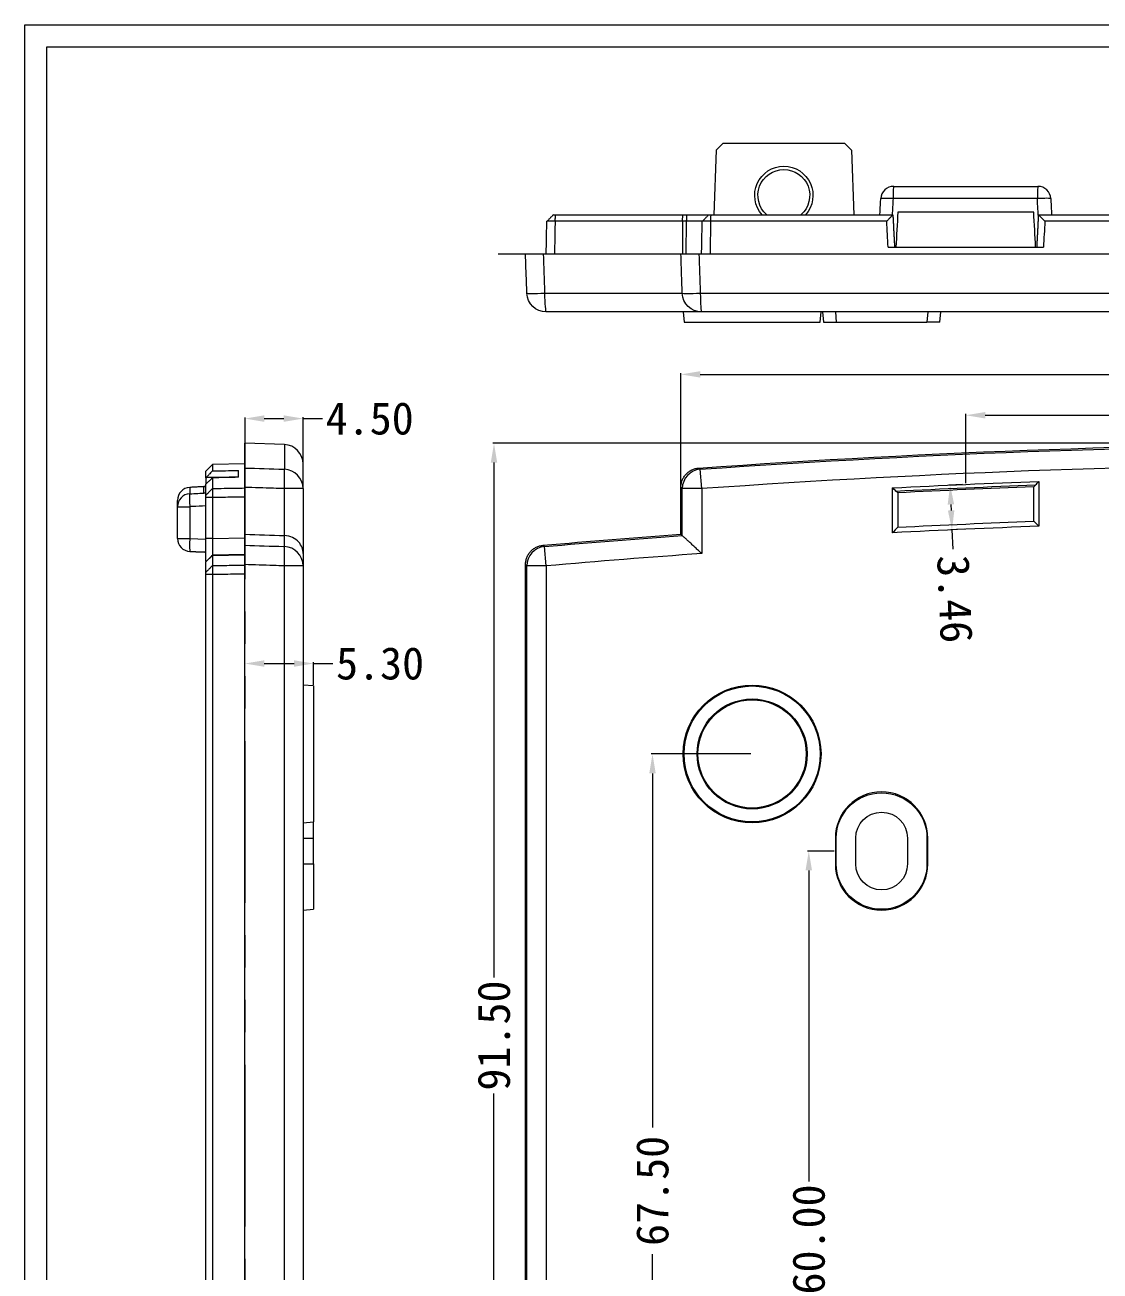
# Model space of a CAD drawing. Extents: x 28 to 864, y 245 to 592.
# Drawn here: x 510.9 to 593.9, y 495.6 to 591.8 of the extents above; entities that cross this region are included whole.
import ezdxf

# ---------------------------------------------------------------- set-up
doc = ezdxf.new("R2010")
doc.units = 0
doc.header["$MEASUREMENT"] = 0
doc.linetypes.add('PHANTOM', pattern=[2.5, 1.25, -0.25, 0.25, -0.25, 0.25, -0.25])
doc.layers.add('10', color=7, linetype='Continuous')
doc.layers.add('20', color=7, linetype='Continuous')
doc.dimstyles.new('2', dxfattribs={"dimtxt": 2.5, "dimasz": 1.5, "dimexe": 0.1, "dimexo": 0.1, "dimgap": 0.1, "dimtad": 0, "dimzin": 0, "dimdsep": 46, "dimtxsty": 'Standard', "dimcen": 0, "dimclrd": 4, "dimclre": 4, "dimclrt": 3, "dimadec": 1, "dimazin": 0, "dimtfac": 1, "dimtofl": 0, "dimtmove": 0, "dimatfit": 3, "dimfxl": 0.18, "dimtolj": 1, "dimtzin": 0, "dimlwd": 9, "dimlwe": 9, "dimarcsym": 0})

# ---------------------------------------------------------------- blocks, each defined once
blk = doc.blocks.new('*D68')
at = {"color": 4, "linetype": 'Continuous', "lineweight": 9}
for p, q in [((583.553, 556.432), (583.553, 561.772)), ((585.053, 561.672), (612.371, 561.672)), ((649.055, 561.672), (621.737, 561.672)), ((650.555, 556.432), (650.555, 561.772))]:
    blk.add_line(p, q, dxfattribs=at)
for points in [[(585.053, 561.922), (585.053, 561.422), (583.553, 561.672)], [(649.055, 561.922), (649.055, 561.422), (650.555, 561.672)]]:
    blk.add_solid(points, dxfattribs=at)
at = {"layer": 'Defpoints', "color": 0, "linetype": 'Continuous', "lineweight": 9}
for p in [(650.555, 561.672), (583.553, 556.332), (650.555, 556.332)]:
    blk.add_point(p, dxfattribs=at)
at = {"color": 3, "linetype": 'Continuous', "lineweight": 9, "insert": (617.054, 561.672), "char_height": 2.5, "attachment_point": 5}
blk.add_mtext('\\A1;67.00', dxfattribs=at)
blk = doc.blocks.new('*D69')
at = {"color": 4, "linetype": 'Continuous', "lineweight": 9}
for p, q in [((561.554, 556.2), (561.554, 564.927)), ((563.054, 564.827), (612.371, 564.827)), ((671.054, 564.827), (621.737, 564.827)), ((672.554, 556.2), (672.554, 564.927))]:
    blk.add_line(p, q, dxfattribs=at)
for points in [[(563.054, 565.077), (563.054, 564.577), (561.554, 564.827)], [(671.054, 565.077), (671.054, 564.577), (672.554, 564.827)]]:
    blk.add_solid(points, dxfattribs=at)
at = {"layer": 'Defpoints', "color": 0, "linetype": 'Continuous', "lineweight": 9}
for p in [(672.554, 564.827), (561.554, 556.1), (672.554, 556.1)]:
    blk.add_point(p, dxfattribs=at)
at = {"color": 3, "linetype": 'Continuous', "lineweight": 9, "insert": (617.054, 564.827), "char_height": 2.5, "attachment_point": 5}
blk.add_mtext('\\A1;111.00', dxfattribs=at)
blk = doc.blocks.new('*D80')
at = {"color": 4, "linetype": 'Continuous', "lineweight": 9}
for p, q in [((573.384, 528.009), (571.33, 528.009)), ((571.43, 526.509), (571.43, 502.484)), ((571.43, 469.509), (571.43, 493.534)), ((573.384, 468.009), (571.33, 468.009))]:
    blk.add_line(p, q, dxfattribs=at)
for points in [[(571.18, 526.509), (571.68, 526.509), (571.43, 528.009)], [(571.18, 469.509), (571.68, 469.509), (571.43, 468.009)]]:
    blk.add_solid(points, dxfattribs=at)
at = {"layer": 'Defpoints', "color": 0, "linetype": 'Continuous', "lineweight": 9}
for p in [(573.484, 528.009), (571.43, 468.009), (573.484, 468.009)]:
    blk.add_point(p, dxfattribs=at)
at = {"color": 3, "linetype": 'Continuous', "lineweight": 9, "insert": (571.43, 498.009), "char_height": 2.5, "attachment_point": 5, "rotation": 90}
blk.add_mtext('\\A1;60.00', dxfattribs=at)
blk = doc.blocks.new('*D81')
at = {"color": 4, "linetype": 'Continuous', "lineweight": 9}
for p, q in [((566.954, 535.509), (559.261, 535.509)), ((559.361, 534.009), (559.361, 506.651)), ((559.361, 469.509), (559.361, 496.868)), ((559.438, 468.009), (559.261, 468.009))]:
    blk.add_line(p, q, dxfattribs=at)
for points in [[(559.111, 534.009), (559.611, 534.009), (559.361, 535.509)], [(559.111, 469.509), (559.611, 469.509), (559.361, 468.009)]]:
    blk.add_solid(points, dxfattribs=at)
at = {"layer": 'Defpoints', "color": 0, "linetype": 'Continuous', "lineweight": 9}
for p in [(567.054, 535.509), (559.361, 468.009), (559.538, 468.009)]:
    blk.add_point(p, dxfattribs=at)
at = {"color": 3, "linetype": 'Continuous', "lineweight": 9, "insert": (559.361, 501.759), "char_height": 2.5, "attachment_point": 5, "rotation": 90}
blk.add_mtext('\\A1;67.50', dxfattribs=at)
blk = doc.blocks.new('*D82')
at = {"color": 4, "linetype": 'Continuous', "lineweight": 9}
for p, q in [((616.954, 559.509), (547.021, 559.509)), ((547.121, 558.009), (547.121, 518.234)), ((547.121, 469.509), (547.121, 509.284)), ((547.341, 468.009), (547.021, 468.009))]:
    blk.add_line(p, q, dxfattribs=at)
for points in [[(546.871, 558.009), (547.371, 558.009), (547.121, 559.509)], [(546.871, 469.509), (547.371, 469.509), (547.121, 468.009)]]:
    blk.add_solid(points, dxfattribs=at)
at = {"layer": 'Defpoints', "color": 0, "linetype": 'Continuous', "lineweight": 9}
for p in [(547.121, 559.509), (617.054, 559.509), (547.441, 468.009)]:
    blk.add_point(p, dxfattribs=at)
at = {"color": 3, "linetype": 'Continuous', "lineweight": 9, "insert": (547.121, 513.759), "char_height": 2.5, "attachment_point": 5, "rotation": 90}
blk.add_mtext('\\A1;91.50', dxfattribs=at)
blk = doc.blocks.new('*D92')
at = {"color": 4, "linetype": 'Continuous', "lineweight": 9}
for p, q in [((583.309, 556.322), (582.244, 556.277)), ((582.406, 554.783), (582.426, 554.321)), ((583.453, 552.863), (582.388, 552.818)), ((582.488, 552.822), (582.551, 551.324))]:
    blk.add_line(p, q, dxfattribs=at)
for points in [[(582.656, 554.793), (582.156, 554.772), (582.344, 556.281)], [(582.675, 554.332), (582.176, 554.311), (582.488, 552.822)]]:
    blk.add_solid(points, dxfattribs=at)
at = {"layer": 'Defpoints', "color": 0, "linetype": 'Continuous', "lineweight": 9}
for p in [(583.408, 556.326), (582.488, 552.822), (583.553, 552.867)]:
    blk.add_point(p, dxfattribs=at)
at = {"color": 3, "linetype": 'Continuous', "lineweight": 9, "insert": (582.712, 547.477), "char_height": 2.5, "attachment_point": 5, "rotation": 272.39602}
blk.add_mtext('\\A1;3.46', dxfattribs=at)
blk = doc.blocks.new('*D117')
at = {"color": 4, "linetype": 'Continuous', "lineweight": 9}
for p, q in [((527.88, 561.409), (527.88, 561.313)), ((529.38, 561.413), (530.88, 561.413)), ((532.38, 558.004), (532.38, 561.513)), ((532.38, 561.413), (533.88, 561.413))]:
    blk.add_line(p, q, dxfattribs=at)
for points in [[(529.38, 561.663), (529.38, 561.163), (527.88, 561.413)], [(530.88, 561.663), (530.88, 561.163), (532.38, 561.413)]]:
    blk.add_solid(points, dxfattribs=at)
at = {"layer": 'Defpoints', "color": 0, "linetype": 'Continuous', "lineweight": 9}
for p in [(527.88, 561.509), (532.38, 561.413), (532.38, 557.904)]:
    blk.add_point(p, dxfattribs=at)
at = {"color": 3, "linetype": 'Continuous', "lineweight": 9, "insert": (537.522, 561.413), "char_height": 2.5, "attachment_point": 5}
blk.add_mtext('\\A1;4.50', dxfattribs=at)
blk = doc.blocks.new('*D118')
at = {"color": 4, "linetype": 'Continuous', "lineweight": 9}
for p, q in [((527.88, 540.859), (527.88, 542.592)), ((529.38, 542.492), (531.68, 542.492)), ((533.18, 540.859), (533.18, 542.592)), ((533.18, 542.492), (534.68, 542.492))]:
    blk.add_line(p, q, dxfattribs=at)
for points in [[(529.38, 542.742), (529.38, 542.242), (527.88, 542.492)], [(531.68, 542.742), (531.68, 542.242), (533.18, 542.492)]]:
    blk.add_solid(points, dxfattribs=at)
at = {"layer": 'Defpoints', "color": 0, "linetype": 'Continuous', "lineweight": 9}
for p in [(533.18, 542.492), (527.88, 540.759), (533.18, 540.759)]:
    blk.add_point(p, dxfattribs=at)
at = {"color": 3, "linetype": 'Continuous', "lineweight": 9, "insert": (538.322, 542.492), "char_height": 2.5, "attachment_point": 5}
blk.add_mtext('\\A1;5.30', dxfattribs=at)

msp = doc.modelspace()

# ---------------------------------------------------------------- linework, layer by layer
at = {"color": 7, "linetype": 'Continuous', "lineweight": 9}
for p, q in [((510.898, 341.932), (510.898, 591.82)), ((510.898, 591.82), (864.276, 591.82)), ((512.581, 343.615), (512.581, 590.138)), ((512.581, 590.138), (862.593, 590.138))]:
    msp.add_line(p, q, dxfattribs=at)
at = {"linetype": 'Continuous', "lineweight": 9}
msp.add_line((523.628, 552.15), (524.88, 552.102), dxfattribs=at)
at = {"layer": '10', "color": 1, "linetype": 'PHANTOM', "lineweight": 9, "ltscale": 10}
for p, q in [((547.441, 574.151), (686.667, 574.151)), ((527.88, 561.509), (527.88, 374.263))]:
    msp.add_line(p, q, dxfattribs=at)
at = {"layer": '20', "color": 7, "linetype": 'Continuous', "lineweight": 9}
for p, q in [((564.8, 582.651), (564.283, 582.151)), ((574.206, 582.651), (564.8, 582.651)), ((574.724, 582.151), (574.206, 582.651)), ((564.283, 582.151), (564.108, 577.151)), ((574.724, 582.151), (574.898, 577.151)), ((577.987, 579.351), (589.121, 579.351)), ((589.084, 578.403), (577.936, 578.403)), ((561.674, 576.651), (551.838, 576.651)), ((551.881, 577.151), (561.711, 577.151)), ((561.674, 576.651), (561.671, 574.151)), ((561.674, 576.651), (561.711, 577.151)), ((561.993, 576.651), (561.674, 576.651)), ((561.711, 577.151), (562.03, 577.151)), ((561.949, 574.151), (561.993, 576.651)), ((577.449, 576.651), (563.849, 576.651)), ((563.884, 577.151), (577.923, 577.151)), ((588.804, 577.351), (578.304, 577.351)), ((589.185, 577.151), (644.923, 577.151)), ((644.449, 576.651), (589.66, 576.651)), ((577.554, 574.651), (589.555, 574.651)), ((550.923, 574.151), (561.554, 574.151)), ((562.947, 574.151), (671.161, 574.151)), ((551.03, 571.099), (561.661, 571.099)), ((563.054, 571.099), (671.054, 571.099)), ((563.16, 569.651), (551.16, 569.651)), ((561.734, 569.651), (561.804, 568.851)), ((670.948, 569.651), (563.16, 569.651)), ((572.304, 568.851), (572.374, 569.651)), ((572.484, 569.651), (572.554, 568.851)), ((573.484, 569.651), (573.554, 568.851)), ((580.624, 569.651), (580.554, 568.851)), ((581.554, 568.851), (581.624, 569.651)), ((561.804, 568.851), (567.054, 568.851)), ((567.054, 568.851), (572.304, 568.851)), ((572.554, 568.851), (573.554, 568.851)), ((573.554, 568.851), (580.554, 568.851)), ((581.554, 568.851), (580.554, 568.851)), ((530.933, 559.403), (527.88, 559.509)), ((527.88, 557.596), (527.88, 559.509)), ((530.933, 559.403), (530.933, 557.496)), ((525.38, 557.866), (524.88, 557.357)), ((524.88, 556.848), (524.88, 557.357)), ((527.88, 557.909), (525.38, 557.866)), ((525.38, 557.866), (525.38, 557.374)), ((527.38, 556.879), (527.38, 557.406)), ((532.38, 556.001), (532.38, 557.904)), ((563.16, 556.001), (563.054, 557.496)), ((524.88, 556.848), (524.88, 556.354)), ((524.88, 555.504), (524.88, 556.354)), ((525.38, 556.839), (525.38, 556.011)), ((589.208, 556.56), (589.208, 553.095)), ((523.628, 556.096), (523.626, 556.097)), ((523.628, 556.096), (523.628, 555.605)), ((524.68, 556.141), (524.68, 555.679)), ((527.88, 552.482), (527.88, 556.1)), ((530.933, 552.383), (530.933, 556.001)), ((532.38, 556.001), (530.933, 556.001)), ((532.38, 556.001), (532.38, 550.988)), ((561.554, 552.482), (561.554, 556.1)), ((563.16, 556.001), (561.661, 556.001)), ((561.661, 552.383), (561.661, 556.001)), ((563.16, 556.001), (563.16, 550.988)), ((577.901, 552.596), (577.901, 556.063)), ((578.304, 555.679), (578.304, 553.021)), ((588.804, 553.484), (588.804, 556.141)), ((522.68, 554.608), (522.68, 555.098)), ((522.68, 552.15), (522.68, 554.608)), ((522.68, 554.608), (523.628, 554.608)), ((523.628, 554.608), (523.628, 552.15)), ((524.88, 552.163), (524.88, 555.313)), ((525.38, 555.313), (525.38, 552.163)), ((522.68, 552.15), (523.628, 552.15)), ((525.38, 552.163), (527.88, 552.203)), ((527.88, 551.63), (527.88, 552.482)), ((530.933, 551.532), (530.933, 552.383)), ((525.38, 550.843), (524.88, 550.336)), ((527.88, 550.907), (525.38, 550.866)), ((525.38, 550.843), (527.88, 550.887)), ((525.38, 550.866), (525.38, 550.843)), ((525.38, 550.843), (525.38, 550.059)), ((532.38, 550.988), (532.38, 550.039)), ((551.16, 550.039), (551.03, 551.532)), ((524.88, 550.336), (524.88, 550.359)), ((524.88, 549.553), (524.88, 550.336)), ((527.88, 386.34), (527.88, 550.137)), ((530.933, 386.438), (530.933, 550.039)), ((532.38, 550.039), (530.933, 550.039)), ((532.38, 550.039), (532.38, 386.438)), ((549.554, 386.34), (549.554, 550.137)), ((549.661, 386.438), (549.661, 550.039)), ((551.16, 550.039), (549.661, 550.039)), ((551.16, 550.039), (551.16, 386.438)), ((524.88, 386.656), (524.88, 549.362)), ((525.38, 549.362), (525.38, 386.656)), ((533.18, 540.759), (532.38, 540.829)), ((533.18, 540.759), (533.18, 530.259)), ((532.38, 530.189), (533.18, 530.259)), ((533.18, 529.009), (533.18, 530.259)), ((532.38, 529.009), (533.18, 529.009)), ((533.18, 527.009), (533.18, 529.009)), ((573.484, 529.009), (573.484, 527.009)), ((573.484, 529.009), (573.554, 529.009)), ((573.554, 527.009), (573.554, 529.009)), ((575.054, 527.009), (575.054, 529.009)), ((579.054, 529.009), (579.054, 527.009)), ((580.554, 529.009), (580.554, 527.009)), ((580.624, 529.009), (580.554, 529.009)), ((580.624, 527.009), (580.624, 529.009)), ((532.38, 527.009), (533.18, 527.009)), ((533.18, 527.009), (533.18, 523.509)), ((573.484, 527.009), (573.554, 527.009)), ((580.624, 527.009), (580.554, 527.009)), ((532.38, 523.439), (533.18, 523.509))]:
    msp.add_line(p, q, dxfattribs=at)
for radius in [5.32, 5.25, 4.25, 4.18]:
    msp.add_circle((567.054, 535.509), radius, dxfattribs=at)
at = {"layer": '20', "color": 7, "linetype": 'Continuous', "lineweight": 9, "extrusion": (0, 0, -1)}
for centre, radius, start, end in [((-569.503, 578.651), 2.25, 318.18938, 90), ((-569.503, 578.651), 2, 311.40561, 228.59437), ((-569.503, 578.651), 2.25, 90, 221.81062), ((-563.16, 571.151), 1.5, 270, 358)]:
    msp.add_arc(centre, radius, start, end, dxfattribs=at)
at = {"layer": '20', "color": 7, "linetype": 'Continuous', "lineweight": 9}
for centre, radius, start, end in [((577.987, 578.351), 1, 90, 177), ((589.121, 578.351), 1, 3, 90), ((530.88, 557.904), 1.5, 0, 88), ((617.054, -206.366), 764.269, 85.956292, 94.043708), ((523.68, 555.098), 1, 93.11185, 180), ((617.054, -206.366), 763.03, 92.121773, 92.910983), ((617.054, -206.366), 759.971, 92.099871, 92.953172), ((523.68, 552.15), 1, 180, 267.8429), ((617.054, -206.366), 759.269, 94.070382, 94.978763), ((577.054, 529.009), 3.57, 0, 180), ((577.054, 527.009), 3.57, 180, 0)]:
    msp.add_arc(centre, radius, start, end, dxfattribs=at)
at = {"layer": '20', "color": 7, "linetype": 'Continuous', "lineweight": 9, "extrusion": (-6.70362e-16, -5.60665e-33, -1)}
for centre, radius, start, end in [((-551.16, 571.151), 1.5, 270, 358), ((-617.054, -206.366), 765.875, 85.948847, 94.051153), ((-617.054, -206.366), 765.768, 85.956292, 94.043708), ((-617.054, -206.366), 763.433, 87.060232, 87.909656), ((-617.054, -206.366), 763.171, 87.07892, 87.889251), ((-617.054, -206.366), 760.375, 87.078845, 87.870816), ((-617.054, -206.366), 760.875, 85.013865, 85.816997), ((-617.054, -206.366), 760.768, 85.021237, 85.824459), ((-577.054, 529.009), 3.5, 0, 180), ((-577.054, 529.009), 2, 0, 180), ((-577.054, 527.009), 3.5, 180, 0), ((-577.054, 527.009), 2, 180, 0)]:
    msp.add_arc(centre, radius, start, end, dxfattribs=at)
at = {"layer": '20', "color": 7, "linetype": 'Continuous', "lineweight": 9}
for centre, major_axis, ratio, start_param, end_param in [((577.987, 578.351), (0, 1), 0.05127, 0, 1.518436), ((589.121, 578.351), (0, 1), 0.036659, 0, 1.518436), ((577.987, 578.351), (-0.999, 0.052), 0.049657, 4.766284, 6.283185), ((589.121, 578.351), (0.999, 0.052), 0.054211, 0, 1.604622), ((551.16, 571.151), (-1.499, -0.052), 0.031975, 0, 1.482784), ((551.16, 571.151), (0, -1.5), 0.086786, 4.747296, 6.283185), ((563.16, 571.151), (-1.499, -0.052), 0.032502, 0, 1.499085), ((563.16, 571.151), (0, -1.5), 0.070517, 4.747296, 6.283185), ((530.88, 556.001), (-0.049, -1.499), 0.034881, 1.571931, 3.071017), ((530.88, 556.001), (1.5, 0), 0.997511, 0, 1.53589), ((563.16, 556.001), (-1.023, -1.097), 0.998863, 3.962846, 5.461932), ((523.68, 555.098), (-1, 0), 0.999328, 4.764749, 6.283185), ((523.68, 554.608), (-1, 0), 0.998685, 4.764749, 6.283185), ((523.68, 554.608), (0.05, -0.999), 0.052271, 3.192885, 4.709787), ((523.68, 552.15), (-0.038, -0.999), 0.052299, 4.714359, 6.283621), ((530.88, 550.039), (-0.048, -1.499), 0.034882, 1.571913, 3.054697), ((530.88, 550.039), (1.5, 0), 0.996227, 0, 1.53589), ((551.16, 550.039), (-1.014, -1.106), 0.99888, 3.970997, 5.453781)]:
    msp.add_ellipse(centre, major_axis=major_axis, ratio=ratio, start_param=start_param, end_param=end_param, dxfattribs=at)
for points, degree, knots in [([(576.923, 577.151), (576.941, 577.502), (576.96, 577.853), (576.978, 578.204), (576.982, 578.27), (576.985, 578.337), (576.989, 578.403)], 3, [0, 0, 0, 0, 0.840906, 0.840906, 0.840906, 1, 1, 1, 1]), ([(590.119, 578.403), (590.123, 578.334), (590.127, 578.264), (590.13, 578.195), (590.149, 577.847), (590.167, 577.499), (590.185, 577.151)], 3, [0, 0, 0, 0, 0.166272, 0.166272, 0.166272, 1, 1, 1, 1]), ([(551.154, 574.151), (551.163, 574.647), (551.171, 575.144), (551.18, 575.641), (551.186, 575.977), (551.192, 576.314), (551.198, 576.651)], 3, [0, 0, 0, 0, 0.595876, 0.595876, 0.595876, 1, 1, 1, 1]), ([(551.708, 577.151), (551.701, 577.151), (551.757, 577.151), (551.808, 577.151), (551.881, 577.151)], 2, [0, 0, 0, 0.5, 0.5, 1, 1, 1]), ([(551.838, 576.651), (551.832, 576.351), (551.827, 576.051), (551.822, 575.751), (551.812, 575.218), (551.803, 574.684), (551.794, 574.151)], 3, [0, 0, 0, 0, 0.359862, 0.359862, 0.359862, 1, 1, 1, 1]), ([(563.198, 576.651), (563.169, 576.652), (563.156, 576.653), (563.14, 576.653), (563.123, 576.653), (563.103, 576.653), (563.081, 576.653), (563.057, 576.654), (563.03, 576.654), (563.002, 576.654), (562.972, 576.654), (562.939, 576.654), (562.905, 576.654), (562.869, 576.654), (562.831, 576.654), (562.792, 576.654), (562.75, 576.654), (562.708, 576.654), (562.663, 576.654), (562.618, 576.654), (562.571, 576.654), (562.522, 576.653), (562.473, 576.653), (562.423, 576.653), (562.371, 576.653), (562.319, 576.653), (562.266, 576.652), (562.212, 576.652), (562.158, 576.652), (562.103, 576.652), (562.048, 576.651), (562.011, 576.651), (561.993, 576.651)], 3, [0, 0, 0, 0, 0.171445, 0.200017, 0.228588, 0.257159, 0.28573, 0.3143, 0.34287, 0.371439, 0.400009, 0.428578, 0.457147, 0.485716, 0.514284, 0.542853, 0.571422, 0.599991, 0.628561, 0.65713, 0.6857, 0.71427, 0.742841, 0.771412, 0.799983, 0.828555, 0.857127, 0.8857, 0.914274, 0.942849, 0.971424, 1, 1, 1, 1]), ([(562.03, 577.151), (562.718, 577.151), (563.22, 577.151), (563.722, 577.151), (563.706, 577.151)], 2, [0, 0, 0, 0.5, 0.5, 1, 1, 1]), ([(563.154, 574.151), (563.163, 574.647), (563.171, 575.144), (563.18, 575.64), (563.186, 575.977), (563.192, 576.314), (563.198, 576.651)], 3, [0, 0, 0, 0, 0.595739, 0.595739, 0.595739, 1, 1, 1, 1]), ([(563.708, 577.151), (563.701, 577.151), (563.758, 577.151), (563.81, 577.151), (563.884, 577.151)], 2, [0, 0, 0, 0.5, 0.5, 1, 1, 1]), ([(563.849, 576.651), (563.844, 576.351), (563.838, 576.051), (563.833, 575.751), (563.824, 575.218), (563.815, 574.684), (563.805, 574.151)], 3, [0, 0, 0, 0, 0.35986, 0.35986, 0.35986, 1, 1, 1, 1]), ([(577.923, 577.151), (577.859, 577.083), (577.794, 577.014), (577.729, 576.946), (577.682, 576.897), (577.636, 576.848), (577.589, 576.799), (577.542, 576.749), (577.496, 576.7), (577.449, 576.651)], 3, [0, 0, 0, 0, 0.409121, 0.409121, 0.409121, 0.704561, 0.704561, 0.704561, 1, 1, 1, 1]), ([(589.66, 576.651), (589.594, 576.72), (589.528, 576.789), (589.462, 576.859), (589.416, 576.907), (589.37, 576.956), (589.324, 577.005), (589.278, 577.053), (589.231, 577.102), (589.185, 577.151)], 3, [0, 0, 0, 0, 0.4154, 0.4154, 0.4154, 0.7077, 0.7077, 0.7077, 1, 1, 1, 1]), ([(549.552, 574.151), (549.556, 574.151), (549.583, 574.151), (549.639, 574.151), (549.694, 574.151), (549.778, 574.151), (549.883, 574.151), (549.987, 574.151), (550.116, 574.151), (550.259, 574.151), (550.401, 574.151), (550.56, 574.151), (550.724, 574.151), (550.789, 574.151), (550.856, 574.151), (550.923, 574.151)], 3, [0, 0, 0, 0, 0.227586, 0.227586, 0.227586, 0.455181, 0.455181, 0.455181, 0.682643, 0.682643, 0.682643, 0.910063, 0.910063, 0.910063, 1, 1, 1, 1]), ([(549.661, 571.099), (549.651, 571.381), (549.641, 571.663), (549.631, 571.945), (549.605, 572.68), (549.58, 573.415), (549.554, 574.151)], 3, [0, 0, 0, 0, 0.277205, 0.277205, 0.277205, 1, 1, 1, 1]), ([(550.923, 574.151), (550.958, 573.152), (550.993, 572.153), (551.028, 571.154), (551.028, 571.136), (551.029, 571.117), (551.03, 571.099)], 3, [0, 0, 0, 0, 0.981747, 0.981747, 0.981747, 1, 1, 1, 1]), ([(561.552, 574.151), (561.556, 574.151), (561.583, 574.151), (561.639, 574.151), (561.694, 574.151), (561.778, 574.151), (561.883, 574.151), (561.987, 574.151), (562.116, 574.151), (562.259, 574.151), (562.401, 574.151), (562.56, 574.151), (562.724, 574.151), (562.797, 574.151), (562.872, 574.151), (562.947, 574.151)], 3, [0, 0, 0, 0, 0.225122, 0.225122, 0.225122, 0.450254, 0.450254, 0.450254, 0.67525, 0.67525, 0.67525, 0.900201, 0.900201, 0.900201, 1, 1, 1, 1]), ([(561.661, 571.099), (561.651, 571.381), (561.641, 571.664), (561.631, 571.946), (561.605, 572.681), (561.58, 573.416), (561.554, 574.151)], 3, [0, 0, 0, 0, 0.277681, 0.277681, 0.277681, 1, 1, 1, 1]), ([(562.947, 574.151), (562.982, 573.152), (563.017, 572.153), (563.052, 571.154), (563.053, 571.136), (563.053, 571.117), (563.054, 571.099)], 3, [0, 0, 0, 0, 0.98173, 0.98173, 0.98173, 1, 1, 1, 1]), ([(525.38, 557.374), (525.311, 557.302), (525.242, 557.229), (525.173, 557.156), (525.124, 557.105), (525.075, 557.053), (525.026, 557.002), (524.978, 556.951), (524.929, 556.9), (524.88, 556.848)], 3, [0, 0, 0, 0, 0.4154, 0.4154, 0.4154, 0.7077, 0.7077, 0.7077, 1, 1, 1, 1]), ([(527.88, 557.596), (528.879, 557.563), (529.878, 557.531), (530.877, 557.498), (530.896, 557.498), (530.914, 557.497), (530.933, 557.496)], 3, [0, 0, 0, 0, 0.98173, 0.98173, 0.98173, 1, 1, 1, 1]), ([(527.88, 556.1), (527.88, 556.268), (527.88, 556.438), (527.88, 556.597), (527.88, 556.755), (527.88, 556.906), (527.88, 557.037), (527.88, 557.168), (527.88, 557.283), (527.88, 557.372), (527.88, 557.46), (527.88, 557.526), (527.88, 557.563), (527.88, 557.579), (527.88, 557.59), (527.88, 557.596)], 3, [0, 0, 0, 0, 0.225122, 0.225122, 0.225122, 0.450254, 0.450254, 0.450254, 0.67525, 0.67525, 0.67525, 0.900201, 0.900201, 0.900201, 1, 1, 1, 1]), ([(561.554, 556.1), (561.554, 556.195), (561.563, 556.288), (561.589, 556.425), (561.6, 556.471), (561.626, 556.561), (561.641, 556.606), (561.693, 556.737), (561.735, 556.82), (561.834, 556.978), (561.892, 557.053), (562.02, 557.19), (562.089, 557.252), (562.24, 557.363), (562.322, 557.412), (562.49, 557.493), (562.578, 557.525), (562.759, 557.573), (562.853, 557.589), (562.947, 557.596)], 3, [0, 0, 0, 0, 0.125, 0.125, 0.1875, 0.1875, 0.25, 0.25, 0.375, 0.375, 0.5, 0.5, 0.625, 0.625, 0.75, 0.75, 0.875, 0.875, 1, 1, 1, 1]), ([(562.947, 557.596), (562.982, 557.563), (563.017, 557.531), (563.048, 557.502), (563.051, 557.499), (563.055, 557.496), (563.058, 557.493)], 3, [0, 0, 0, 0, 0.98173, 0.98173, 0.98173, 1, 1, 1, 1]), ([(524.88, 556.354), (524.949, 556.42), (525.017, 556.486), (525.085, 556.552), (525.134, 556.6), (525.183, 556.648), (525.233, 556.695), (525.282, 556.743), (525.331, 556.791), (525.38, 556.839)], 3, [0, 0, 0, 0, 0.409121, 0.409121, 0.409121, 0.704561, 0.704561, 0.704561, 1, 1, 1, 1]), ([(588.946, 556.288), (588.989, 556.333), (589.032, 556.378), (589.076, 556.423), (589.12, 556.468), (589.164, 556.514), (589.208, 556.56)], 3, [0, 0, 0, 0, 0.497032, 0.497032, 0.497032, 1, 1, 1, 1]), ([(524.88, 555.313), (524.88, 555.386), (524.88, 555.443), (524.88, 555.5), (524.88, 555.504)], 2, [0, 0, 0, 0.5, 0.5, 1, 1, 1]), ([(525.38, 556.011), (525.68, 556.016), (525.98, 556.021), (526.28, 556.026), (526.813, 556.035), (527.347, 556.043), (527.88, 556.052)], 3, [0, 0, 0, 0, 0.35986, 0.35986, 0.35986, 1, 1, 1, 1]), ([(530.933, 556.001), (530.65, 556.01), (530.368, 556.019), (530.085, 556.029), (529.35, 556.052), (528.615, 556.076), (527.88, 556.1)], 3, [0, 0, 0, 0, 0.277681, 0.277681, 0.277681, 1, 1, 1, 1]), ([(561.661, 556.001), (561.651, 556.01), (561.641, 556.019), (561.631, 556.029), (561.605, 556.052), (561.58, 556.076), (561.554, 556.1)], 3, [0, 0, 0, 0, 0.277681, 0.277681, 0.277681, 1, 1, 1, 1]), ([(524.88, 554.67), (524.529, 554.653), (524.178, 554.636), (523.827, 554.618), (523.761, 554.615), (523.694, 554.611), (523.628, 554.608)], 3, [0, 0, 0, 0, 0.840906, 0.840906, 0.840906, 1, 1, 1, 1]), ([(527.88, 555.354), (527.384, 555.346), (526.887, 555.338), (526.391, 555.33), (526.054, 555.324), (525.717, 555.319), (525.38, 555.313)], 3, [0, 0, 0, 0, 0.595739, 0.595739, 0.595739, 1, 1, 1, 1]), ([(524.88, 550.39), (524.88, 550.495), (524.88, 550.934), (524.88, 551.473), (524.88, 552.163)], 2, [0, 0, 0, 0.448257, 0.448257, 1, 1, 1]), ([(525.38, 552.163), (525.38, 552.055), (525.378, 551.838), (525.378, 551.534), (525.377, 551.268), (525.378, 551.06), (525.378, 550.914), (525.38, 550.882), (525.38, 550.866)], 3, [0, 0, 0, 0, 0.166683, 0.333347, 0.5, 0.666653, 0.833317, 1, 1, 1, 1]), ([(527.88, 551.63), (528.879, 551.598), (529.878, 551.566), (530.877, 551.534), (530.896, 551.533), (530.914, 551.533), (530.933, 551.532)], 3, [0, 0, 0, 0, 0.981747, 0.981747, 0.981747, 1, 1, 1, 1]), ([(527.88, 550.137), (527.88, 550.304), (527.88, 550.474), (527.88, 550.633), (527.88, 550.791), (527.88, 550.942), (527.88, 551.073), (527.88, 551.204), (527.88, 551.319), (527.88, 551.408), (527.88, 551.497), (527.88, 551.562), (527.88, 551.599), (527.88, 551.614), (527.88, 551.624), (527.88, 551.63)], 3, [0, 0, 0, 0, 0.227586, 0.227586, 0.227586, 0.455181, 0.455181, 0.455181, 0.682643, 0.682643, 0.682643, 0.910063, 0.910063, 0.910063, 1, 1, 1, 1]), ([(532.38, 550.988), (532.38, 551.3), (532.272, 551.615), (531.792, 552.15), (531.397, 552.368), (530.933, 552.383)], 3, [0, 0, 0, 0, 0.5, 0.5, 1, 1, 1, 1]), ([(549.554, 550.137), (549.554, 550.23), (549.563, 550.322), (549.588, 550.458), (549.599, 550.503), (549.624, 550.592), (549.639, 550.637), (549.69, 550.767), (549.731, 550.849), (549.828, 551.006), (549.885, 551.081), (550.01, 551.218), (550.079, 551.279), (550.227, 551.391), (550.307, 551.44), (550.472, 551.522), (550.559, 551.555), (550.737, 551.605), (550.83, 551.622), (550.923, 551.63)], 3, [0, 0, 0, 0, 0.125, 0.125, 0.1875, 0.1875, 0.25, 0.25, 0.375, 0.375, 0.5, 0.5, 0.625, 0.625, 0.75, 0.75, 0.875, 0.875, 1, 1, 1, 1]), ([(550.923, 551.63), (550.958, 551.598), (550.993, 551.566), (551.024, 551.538), (551.027, 551.535), (551.03, 551.532), (551.034, 551.529)], 3, [0, 0, 0, 0, 0.981747, 0.981747, 0.981747, 1, 1, 1, 1]), ([(563.16, 550.988), (563.118, 551.027), (563.076, 551.067), (562.992, 551.145), (562.95, 551.184), (562.825, 551.3), (562.742, 551.378), (562.58, 551.529), (562.501, 551.602), (562.346, 551.746), (562.271, 551.816), (562.127, 551.95), (562.06, 552.012), (561.935, 552.128), (561.878, 552.182), (561.805, 552.25), (561.782, 552.27), (561.743, 552.307), (561.725, 552.323), (561.682, 552.364), (561.665, 552.38), (561.661, 552.383)], 3, [0, 0, 0, 0, 0.0625, 0.0625, 0.125, 0.125, 0.25, 0.25, 0.375, 0.375, 0.5, 0.5, 0.625, 0.625, 0.75, 0.75, 0.8125, 0.8125, 0.875, 0.875, 1, 1, 1, 1]), ([(525.38, 550.059), (525.379, 550.052), (525.378, 550.028), (525.376, 549.952), (525.376, 549.899), (525.376, 549.771), (525.376, 549.697), (525.378, 549.535), (525.379, 549.449), (525.38, 549.362)], 3, [0, 0, 0, 0, 0.25, 0.25, 0.5, 0.5, 0.75, 0.75, 1, 1, 1, 1]), ([(525.38, 550.059), (525.68, 550.064), (525.98, 550.069), (526.28, 550.074), (526.813, 550.082), (527.347, 550.091), (527.88, 550.099)], 3, [0, 0, 0, 0, 0.359862, 0.359862, 0.359862, 1, 1, 1, 1]), ([(530.933, 550.039), (530.651, 550.048), (530.369, 550.057), (530.087, 550.066), (529.351, 550.089), (528.616, 550.113), (527.88, 550.137)], 3, [0, 0, 0, 0, 0.277205, 0.277205, 0.277205, 1, 1, 1, 1]), ([(549.661, 550.039), (549.651, 550.048), (549.641, 550.057), (549.631, 550.066), (549.605, 550.089), (549.58, 550.113), (549.554, 550.137)], 3, [0, 0, 0, 0, 0.277205, 0.277205, 0.277205, 1, 1, 1, 1]), ([(524.88, 549.362), (524.88, 549.434), (524.88, 549.491), (524.88, 549.548), (524.88, 549.553)], 2, [0, 0, 0, 0.5, 0.5, 1, 1, 1]), ([(527.88, 549.402), (527.384, 549.394), (526.887, 549.386), (526.391, 549.378), (526.054, 549.373), (525.717, 549.368), (525.38, 549.362)], 3, [0, 0, 0, 0, 0.595876, 0.595876, 0.595876, 1, 1, 1, 1])]:
    msp.add_open_spline(points, degree=degree, knots=knots, dxfattribs=at)
for points, degree in [([(577.936, 578.403), (577.914, 577.986), (577.892, 577.568), (577.87, 577.151)], 3), ([(589.168, 576.816), (589.14, 577.345), (589.112, 577.874), (589.084, 578.403)], 3), ([(551.709, 577.151), (551.209, 576.652)], 1), ([(551.838, 576.651), (551.536, 576.656), (551.273, 576.656), (551.211, 576.653)], 3), ([(551.838, 576.651), (551.881, 577.151)], 1), ([(561.993, 576.651), (562.03, 577.151)], 1), ([(563.709, 577.151), (563.209, 576.652)], 1), ([(563.849, 576.651), (563.544, 576.656), (563.275, 576.657), (563.212, 576.653)], 3), ([(563.849, 576.651), (563.884, 577.151)], 1), ([(577.554, 574.651), (577.519, 575.318), (577.484, 575.984), (577.449, 576.651)], 3), ([(577.923, 577.151), (578.054, 574.651)], 1), ([(578.304, 577.351), (578.257, 576.451), (578.21, 575.551), (578.163, 574.651)], 3), ([(588.946, 574.651), (588.898, 575.551), (588.851, 576.451), (588.804, 577.351)], 3), ([(589.054, 574.651), (589.185, 577.151)], 1), ([(589.66, 576.651), (589.625, 575.984), (589.59, 575.318), (589.555, 574.651)], 3), ([(525.38, 557.374), (526.047, 557.385), (526.714, 557.395), (527.38, 557.406)], 3), ([(527.38, 556.887), (524.88, 556.848)], 1), ([(527.38, 556.879), (526.714, 556.866), (526.047, 556.852), (525.38, 556.839)], 3), ([(524.88, 556.164), (523.626, 556.096)], 1), ([(524.88, 556.164), (523.626, 556.096)], 1), ([(524.88, 556.164), (524.463, 556.141), (524.045, 556.119), (523.628, 556.096)], 3), ([(523.628, 555.605), (524.045, 555.626), (524.463, 555.647), (524.88, 555.668)], 3), ([(524.88, 556.152), (524.814, 556.148), (524.747, 556.145), (524.68, 556.141)], 3), ([(524.68, 555.679), (524.747, 555.683), (524.814, 555.686), (524.88, 555.689)], 3), ([(525.38, 556.011), (524.88, 555.504)], 1), ([(525.38, 556.011), (525.375, 555.987), (525.375, 555.663), (525.38, 555.313)], 3), ([(578.163, 555.814), (578.075, 555.897), (577.988, 555.98), (577.901, 556.063)], 3), ([(578.304, 555.679), (578.257, 555.724), (578.21, 555.769), (578.163, 555.814)], 3), ([(588.946, 556.288), (588.898, 556.239), (588.851, 556.19), (588.804, 556.141)], 3), ([(525.38, 555.313), (524.88, 555.313)], 1), ([(588.804, 553.484), (588.939, 553.355), (589.073, 553.225), (589.208, 553.095)], 3), ([(578.304, 553.021), (578.17, 552.88), (578.035, 552.738), (577.901, 552.596)], 3), ([(525.38, 552.163), (524.88, 552.163)], 1), ([(527.88, 552.482), (528.898, 552.449), (529.915, 552.416), (530.933, 552.383)], 3), ([(561.554, 552.482), (561.59, 552.449), (561.625, 552.416), (561.661, 552.383)], 3), ([(523.643, 551.15), (524.262, 551.127), (524.88, 551.104)], 2), ([(525.38, 550.866), (524.88, 550.359)], 1), ([(525.38, 550.059), (524.88, 549.553)], 1), ([(525.38, 549.362), (524.88, 549.362)], 1)]:
    msp.add_open_spline(points, degree=degree, dxfattribs=at)

# ---------------------------------------------------------------- dimensions: what is measured, and where the dimension line sits
at = {"linetype": 'Continuous', "lineweight": 9}
for base, p1, p2, picture, middle in [((672.554, 564.827), (561.554, 556.1), (672.554, 556.1), '*D69', (617.054, 564.827)), ((650.555, 561.672), (583.553, 556.332), (650.555, 556.332), '*D68', (617.054, 561.672)), ((532.38, 561.413), (527.88, 561.509), (532.38, 557.904), '*D117', (537.522, 561.413)), ((533.18, 542.492), (527.88, 540.759), (533.18, 540.759), '*D118', (538.322, 542.492))]:
    dim = msp.add_linear_dim(base=base, p1=p1, p2=p2, dimstyle='2', dxfattribs=at)
    dim.commit()
    dim.dimension.update_dxf_attribs({"geometry": picture, "text_midpoint": middle})
for base, p1, p2, picture, middle in [((547.121, 559.509), (547.441, 468.009), (617.054, 559.509), '*D82', (547.121, 513.759)), ((559.361, 468.009), (567.054, 535.509), (559.538, 468.009), '*D81', (559.361, 501.759)), ((571.43, 468.009), (573.484, 528.009), (573.484, 468.009), '*D80', (571.43, 498.009))]:
    dim = msp.add_linear_dim(base=base, p1=p1, p2=p2, angle=90, dimstyle='2', dxfattribs=at)
    dim.commit()
    dim.dimension.update_dxf_attribs({"geometry": picture, "text_midpoint": middle})
dim = msp.add_aligned_dim(p1=(583.408, 556.326), p2=(583.553, 552.867), distance=-1.066, dimstyle='2', dxfattribs=at)
dim.commit()
dim.dimension.update_dxf_attribs({"geometry": '*D92', "text_midpoint": (582.712, 547.477)})

doc.saveas('drawing.dxf')
